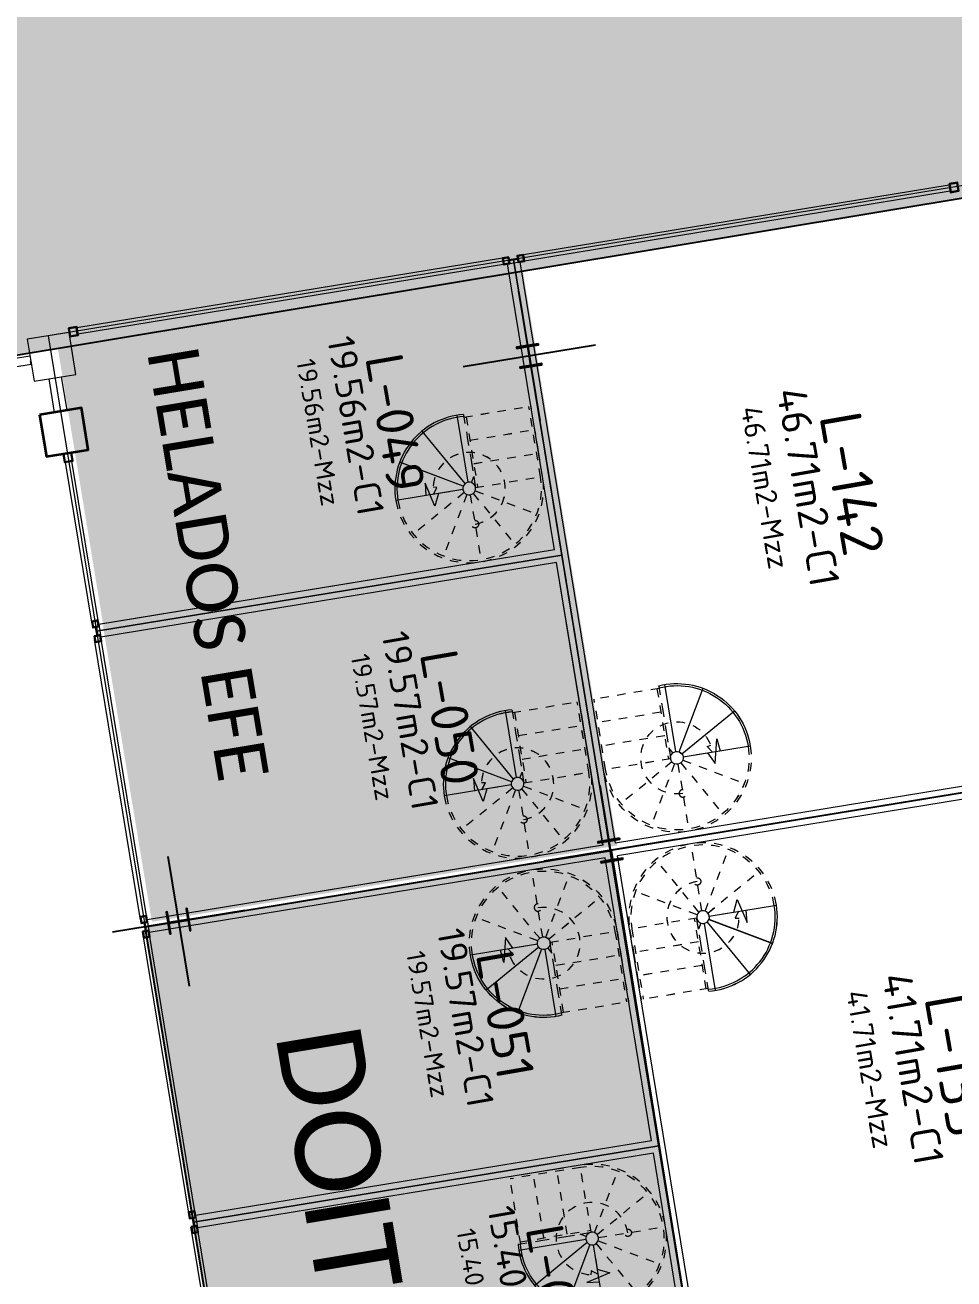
# Model space of a CAD drawing. Header units: metres. Extents: x 2 to 659295185, y -28 to 1124222152.
# Drawn here: x 655507.15 to 655518.08, y 1126650.27 to 1126665.03 of the extents above; entities that cross this region are included whole.
import ezdxf
from ezdxf.enums import TextEntityAlignment as Align

# ---------------------------------------------------------------- set-up
doc = ezdxf.new("R2010")
doc.units = ezdxf.units.M
doc.header["$MEASUREMENT"] = 0
for name, pattern in [('ACAD_ISO03W100', [30, 12, -18]), ('CCSM_C1_CUERPO HP$0$CONTINUA', [0]), ('CONTINUA', [0]), ('DASHDOT', [1, 0.5, -0.25, 0, -0.25])]:
    doc.linetypes.add(name, pattern=pattern)
doc.layers.get('0').update_dxf_attribs({"linetype": 'CONTINUOUS'})
for name, color, linetype, lineweight in [('CCSM_C1_CUERPO A$0$A-FRENTE DE LOCAL', 130, 'CONTINUOUS', 0), ('CCSM_XREF ESTRUCTURA15$0$E-CA-COLUMNA', 2, 'CONTINUOUS', 35), ('CCSM_XREF ESTRUCTURA15$0$E-CH-COLUMNA', 2, 'CONTINUOUS', 35), ('LOCALES ASIGNADOS', 41, 'DASHDOT', 0), ('NOMBRES LOCATARIOS', 7, 'CONTINUA', 0), ('XREF ESCALERAS', 252, 'CONTINUOUS', 0)]:
    doc.layers.add(name, color=color, linetype=linetype, lineweight=lineweight)
for name, color, linetype in [('CCSM_C1_CUERPO BJ$0$A-AREAS COMERCIALES', 151, 'CONTINUOUS'), ('CCSM_C1_CUERPO HP$0$A-FRENTE DE LOCAL', 4, 'CONTINUOUS'), ('CCSM_C1_CUERPO HP$0$A-MARCOS LOCALES', 4, 'CONTINUOUS'), ('CCSM_C1_CUERPO HP$0$A-PARED', 2, 'CCSM_C1_CUERPO HP$0$CONTINUA'), ('CCSM_C1_CUERPO HP$0$ID_AREA EXACTA', 7, 'CONTINUOUS'), ('CCSM_C1_CUERPO HP$0$ID_Nº LOCAL', 7, 'CONTINUOUS'), ('CCSM_C1_CUERPO HP$0$ID_RUBRO', 7, 'CONTINUOUS'), ('CCSM_C1_CUERPO HP$0$ID_USO', 7, 'CONTINUOUS'), ('E_COTAS EJES J', 8, 'CONTINUOUS')]:
    doc.layers.add(name, color=color, linetype=linetype)
doc.layers.add('CCSM_C1_CUERPO HP$0$A-AREAS COMERCIALES', color=151, linetype='CONTINUOUS', plot=False)
doc.styles.add('CCSM_C1_CUERPO HP$0$ROMANS', font='romans__.ttf')
doc.styles.get("Standard").update_dxf_attribs({"font": 'tahoma.ttf'})

# ---------------------------------------------------------------- blocks, each defined once
blk = doc.blocks.new('CCSM_C1_CUERPO HP$0$IDENT LOCAL')
at = {"layer": 'CCSM_C1_CUERPO HP$0$ID_AREA EXACTA', "style": 'CCSM_C1_CUERPO HP$0$ROMANS'}
blk.add_attdef('AREA-EXACTA', text='', height=0.5, dxfattribs=at).set_placement((0, 1.245294971158728), align=Align.BOTTOM_CENTER)
at = {"layer": 'CCSM_C1_CUERPO HP$0$ID_Nº LOCAL', "style": 'CCSM_C1_CUERPO HP$0$ROMANS'}
blk.add_attdef('NºLOCAL', text='', height=0.7, dxfattribs=at).set_placement((0, 2.050000000046566), align=Align.BOTTOM_CENTER)
at = {"layer": 'CCSM_C1_CUERPO HP$0$ID_RUBRO', "style": 'CCSM_C1_CUERPO HP$0$ROMANS'}
blk.add_attdef('RUBRO', text='', height=0.35, dxfattribs=at).set_placement((0, 0.3952949710655957), align=Align.BOTTOM_CENTER)
at = {"layer": 'CCSM_C1_CUERPO HP$0$ID_USO', "style": 'CCSM_C1_CUERPO HP$0$ROMANS'}
blk.add_attdef('USO', text='', height=0.35, dxfattribs=at).set_placement((0, -0.4547050287947059), align=Align.BOTTOM_CENTER)
blk = doc.blocks.new('CCSM_XREF ESTRUCTURA15$0$CCSM_COLUMNA REC')
at = {"layer": 'CCSM_XREF ESTRUCTURA15$0$E-CA-COLUMNA'}
blk.add_lwpolyline([(-0.25, -0.25), (0.25, -0.25), (0.25, 0.25), (-0.25, 0.25)], close=True, dxfattribs=at)
blk = doc.blocks.new('TUBO3X3')
at = {"layer": 'CCSM_C1_CUERPO HP$0$A-MARCOS LOCALES'}
for points in [[(-0.05000000377185643, 0.0124999568797648), (0.02499999606516212, 0.01249995676334947), (0.02499999606516212, 0.08749995694961399), (-0.05000000377185643, 0.08749995694961399)], [(-0.04500000376719981, 0.01749995700083673), (0.01999999629333615, 0.01749995676800609), (0.01999999606050551, 0.08249995682854205), (-0.04500000388361514, 0.0824999570613727)]]:
    blk.add_lwpolyline(points, close=True, dxfattribs=at)
blk = doc.blocks.new('SEPARADOR MINILOCAL')
at = {"layer": 'CCSM_C1_CUERPO HP$0$A-MARCOS LOCALES'}
for p, q in [((0.5377418127609417, -0.04289230878930539), (0.6377418127376586, -0.04289230878930539)), ((0.5377418127609417, -0.04789230891037732), (0.6377418127376586, -0.047892308793962))]:
    blk.add_line(p, q, dxfattribs=at)
for p in [(0.5127418166957796, -0.09539226582273841), (0.687741816509515, -0.09539226582273841)]:
    blk.add_blockref('TUBO3X3', p, dxfattribs=at)
blk = doc.blocks.new('4X4')
at = {"layer": 'CCSM_C1_CUERPO HP$0$A-MARCOS LOCALES'}
for points in [[(72.89999836229254, -0.2149197566322982), (72.99999836203642, -0.2149197566322982), (72.99999836250208, -0.1149197564227507), (72.8999983627582, -0.1149197566555813)], [(72.90499836206436, -0.2099197565112263), (72.99499836191535, -0.2099197569768876), (72.99499836249743, -0.1199197568930686), (72.90499836241361, -0.1199197564274073)]]:
    blk.add_lwpolyline(points, close=True, dxfattribs=at)
blk = doc.blocks.new('ESCA')
at = {"linetype": 'ACAD_ISO03W100', "ltscale": 0.002}
for p, q in [((0.4750000000846444, 0.9749999996963776), (0.4749999992369702, 1.774999999696378)), ((0.4375000001133821, 0.9649519050919451), (0.03749999937927173, 1.65777222769566)), ((0.5125000000038886, 0.9649519048978145), (0.9124999992697812, 1.657772228349201)), ((0.4100480947985687, 0.9374999999192455), (-0.2827722286528191, 1.337499999185138)), ((0.5399519051765891, 0.9374999995829999), (1.232772227780303, 1.337500000317108)), ((-0.3999999999999957, 0.8999999991523248), (-0.4000000000000015, 0.5999999999999992)), ((0.4000000000000015, 0.8999999999999989), (-0.3999999999999957, 0.8999999991523248)), ((-0.3750000000000016, 0.8999999991788146), (-0.3750000000000016, 0.0599999992044498)), ((0.3750000000000015, 0.05999999997350902), (0.375000000000001, 0.8999999999735091)), ((0.4000000000000015, 0.8566987298898263), (0.4000000000000015, 0.8999999999999989)), ((0.4000000000000015, 0.7700961896571596), (0.4000000000000015, 0.8566987298898263)), ((0.4000000000000015, 0.5999999999999992), (0.4000000000000015, 0.7700961896571596)), ((-0.4000000000000015, 0.5999999999999992), (-0.4000000000000015, 0.2999999999999996)), ((0.3750000000000012, 0.6199999999735091), (-0.3750000000000016, 0.6199999991788145)), ((0.4000000000000015, 0.2999999999999996), (0.4000000000000015, 0.5999999999999992)), ((-0.4000000000000015, 0.2999999999999996), (-0.4000000000000015, 0.05999999917881448)), ((0.3750000002966871, 0.339999999973509), (-0.3749999997033156, 0.3399999991788145)), ((0.4000000000000015, 0.03487393724905097), (0.4000000000000015, 0.2999999999999996)), ((0.4000000000000015, 0.05999999999914432), (-0.4000000000000015, 0.05999999917881449))]:
    blk.add_line(p, q, dxfattribs=at)
for p, q in [((0.4025555630748356, 0.9194114283477356), (0.4000000000000015, 0.8999999999999989)), ((0.4000000000000015, 0.8999999999999989), (0.4025555629743514, 0.8805885716390338)), ((0.4100480947985687, 0.9374999999192455), (0.4025555630748356, 0.9194114283477356)), ((0.4219669915162129, 0.9530330084547092), (0.4100480947985687, 0.9374999999192455)), ((0.4375000001133821, 0.9649519050919451), (0.4219669915162129, 0.9530330084547092)), ((0.4555885717236765, 0.9724444367220335), (0.4375000001133821, 0.9649519050919451)), ((0.4750000000846444, 0.9749999996963776), (0.4555885717236765, 0.9724444367220335)), ((0.4944114284323811, 0.9724444366215435), (0.4750000000846444, 0.9749999996963776)), ((0.5125000000038886, 0.9649519048978145), (0.4944114284323811, 0.9724444366215435)), ((0.5280330085393546, 0.9530330081801662), (0.5125000000038886, 0.9649519048978145)), ((0.5399519051765891, 0.9374999995829999), (0.5280330085393546, 0.9530330081801662)), ((0.5474444368066762, 0.9194114279727026), (0.5399519051765891, 0.9374999995829999)), ((0.549999999781026, 0.8999999996117376), (0.5474444368066762, 0.9194114279727026)), ((0.5474444367061919, 0.8805885712640009), (0.549999999781026, 0.8999999996117376)), ((0.549999999781026, 0.8999999996117376), (1.349999999781023, 0.9000000004594118)), ((0.4100480946044384, 0.8625000000287366), (0.4000000000000015, 0.8566987298898263)), ((0.4374999997771388, 0.835048094713922), (0.4000000000000015, 0.7700961896571596)), ((0.4025555629743514, 0.8805885716390338), (0.4100480946044384, 0.8625000000287366)), ((0.4100480946044384, 0.8625000000287366), (0.4219669912416729, 0.8469669914315703)), ((0.4219669912416729, 0.8469669914315703), (0.4374999997771388, 0.835048094713922)), ((0.4374999997771388, 0.835048094713922), (0.4555885713486464, 0.8275555629901931)), ((0.4555885713486464, 0.8275555629901931), (0.4749999996963831, 0.8249999999153589)), ((0.4749999996963831, 0.8249999999153589), (0.4944114280573511, 0.8275555628897029)), ((0.4749999996963831, 0.8249999999153589), (0.4750000005440514, 0.02499999991535884)), ((0.4944114280573511, 0.8275555628897029), (0.5124999996676454, 0.8350480945197915)), ((0.5124999996676454, 0.8350480945197915), (0.5280330082648146, 0.8469669911570274)), ((0.5124999996676454, 0.8350480945197915), (0.9125000004017498, 0.142227771916078)), ((0.5280330082648146, 0.8469669911570274), (0.5399519049824585, 0.8624999996924905)), ((0.5399519049824585, 0.8624999996924905), (0.5474444367061919, 0.8805885712640009)), ((0.5399519049824585, 0.8624999996924905), (1.232772228433847, 0.4625000004265979)), ((0.4000000000000014, 0.02822021122275786), (0.4000000000000015, 0.03487393724905097))]:
    blk.add_line(p, q)
for points in [[(0.7102886753462171, 0.8999999997815783), (0.841376142372639, 0.8999999999204776), (0.9069954388711101, 1.038614778979287), (0.9763055322094691, 0.7535068912436925), (0.9906502923789883, 0.9000000000786474)], [(0.8999999997810231, 0.8999999995322682), (0.8477303701737986, 0.8256056876217084), (0.8917793890966319, 0.8168138189767833)]]:
    blk.add_lwpolyline(points)
blk.add_circle((0.4750000001641138, 1.324999999149177), 0.04327246270078325, dxfattribs=at)
for radius, start, end in [(0.8749999996169093, 6.071019239872918e-08, 179.9999997527144), (0.8499999996169093, 6.071019239872918e-08, 179.9999997527144), (0.4249999996169093, 90.00000006071016, 6.071019239872918e-08)]:
    blk.add_arc((0.4750000001641138, 0.8999999995322682), radius, start, end, dxfattribs=at)
for radius, start in [(0.8749999996169093, 265.0828996515272), (0.8499999996169093, 264.9379070223223)]:
    blk.add_arc((0.4750000001641138, 0.8999999995322682), radius, start, 6.07101733154011e-08)

msp = doc.modelspace()

# ---------------------------------------------------------------- hatches: boundary and pattern name
at = {"layer": 'LOCALES ASIGNADOS'}
for points in [[(655552.0474592017, 1126766.203553163), (655481.9173052934, 1126797.989548985), (655477.5130778588, 1126790.909853521), (655473.5314700669, 1126784.282344806), (655468.8767285952, 1126776.143702211), (655463.538757378, 1126766.347469214), (655461.391686287, 1126762.272652215), (655460.3725926087, 1126760.259898424), (655457.5102053399, 1126754.590622117), (655453.797463336, 1126746.894104262), (655450.9416728144, 1126740.68359935), (655446.1354789095, 1126729.744164055), (655441.9097550188, 1126719.369860152), (655440.9384628137, 1126716.792444736), (655462.8637911762, 1126708.345540313), (655463.9885449071, 1126701.284239388), (655471.5360042029, 1126655.237242105), (655553.5835463831, 1126668.888324824), (655553.007773939, 1126672.404633469), (655567.0451272536, 1126674.703157871)], [(655513.5442648667, 1126658.84873547), (655512.9740962508, 1126662.327328422), (655507.4972791981, 1126661.429636172), (655508.0673356247, 1126657.951174601)], [(655514.1144255146, 1126655.370162604), (655513.5442630938, 1126658.848746287), (655508.0625204528, 1126657.950179898), (655508.6376222537, 1126654.472407464)], [(655508.5564565279, 1126654.41462882), (655514.0415648138, 1126655.313746127), (655515.0521512978, 1126649.096160966), (655509.5752909204, 1126648.198526411)]]:
    msp.add_hatch(color=256, dxfattribs=at).paths.add_polyline_path(points)

# ---------------------------------------------------------------- linework, layer by layer
msp.add_line((655507.2186822053, 1126661.03055137), (655507.2110574216, 1126661.077069397))
msp.add_line((655507.2186822053, 1126661.03055137), (655507.2110574216, 1126661.077069397))
for points in [[(655471.6125688936, 1126655.2499813), (655553.5834136882, 1126668.888303096), (655553.0076412443, 1126672.404611741), (655567.0449945588, 1126674.703136143), (655552.0473265069, 1126766.203531435), (655481.9171725987, 1126797.989527257), (655477.5129451628, 1126790.90983179), (655473.531337373, 1126784.28232308), (655468.8765958993, 1126776.143680481), (655463.5386246815, 1126766.347447483), (655461.3915535909, 1126762.272630485), (655460.3724598859, 1126760.259876639), (655457.5100726478, 1126754.590600393), (655453.79733064, 1126746.894082532), (655450.9415401188, 1126740.683577621), (655446.135346216, 1126729.744142331), (655441.909622325, 1126719.369838427), (655434.3243924244, 1126698.795403434), (655428.6842104782, 1126681.138906592), (655469.2362739376, 1126669.808393676), (655471.5358715082, 1126655.237220377), (655471.6125969386, 1126655.249810389)], [(655508.5564565279, 1126654.41462882), (655514.0415648138, 1126655.313746127), (655515.0521512978, 1126649.096160966), (655509.5752909204, 1126648.198526411), (655508.5564565279, 1126654.41462882)]]:
    msp.add_lwpolyline(points)
at = {"layer": 'CCSM_C1_CUERPO A$0$A-FRENTE DE LOCAL', "lineweight": 5}
for points in [[(655507.2017527223, 1126661.133836423), (655489.9815961143, 1126658.311306816)], [(655507.217927891, 1126661.035153366), (655489.9980083947, 1126658.212662825)]]:
    msp.add_lwpolyline(points, dxfattribs=at)
at = {"layer": 'CCSM_C1_CUERPO BJ$0$A-AREAS COMERCIALES'}
msp.add_lwpolyline([(655520.5710964012, 1126656.383922239), (655514.0332418556, 1126655.312274945), (655515.0521115928, 1126649.096154458), (655521.5828111834, 1126650.166590265), (655520.5710974123, 1126656.383922405)], close=True, dxfattribs=at)
at = {"layer": 'CCSM_C1_CUERPO HP$0$A-AREAS COMERCIALES', "lineweight": 5}
for points in [[(655514.0332247649, 1126655.312379211), (655520.6450862702, 1126656.396049019), (655520.5710979312, 1126656.383919237), (655519.4298967212, 1126663.344933643), (655512.8929411776, 1126662.269484774)], [(655513.4631097935, 1126658.790891823), (655512.8929411776, 1126662.269484774), (655507.4161241249, 1126661.371792524), (655507.9861805515, 1126657.893330954)], [(655514.0332704413, 1126655.312318957), (655513.4631080206, 1126658.790902639), (655507.9861800508, 1126657.893334009), (655508.5564671805, 1126654.414563817)], [(655514.6034373277, 1126651.833737661), (655514.0332704413, 1126655.312318957), (655508.5564794146, 1126654.414489189), (655509.1266334545, 1126650.935981521)]]:
    msp.add_lwpolyline(points, close=True, dxfattribs=at)
msp.add_lwpolyline([(655510.5868074493, 1126648.364256922), (655515.0521512978, 1126649.096160966), (655514.6034406442, 1126651.833738204), (655509.1266334545, 1126650.935981521), (655509.5753013325, 1126648.198462883), (655510.5868072242, 1126648.364257327), (655510.5868074493, 1126648.364256922)], dxfattribs=at)
at = {"layer": 'CCSM_C1_CUERPO HP$0$A-FRENTE DE LOCAL', "lineweight": 5}
for p, q in [((655518.0228161911, 1126663.148193661), (655513.0103023477, 1126662.326591522)), ((655518.0349475006, 1126663.074181734), (655513.0224335525, 1126662.252580235)), ((655512.7635943017, 1126662.28615466), (655507.7554346027, 1126661.465265783)), ((655512.7757256825, 1126662.212142298), (655507.7675659849, 1126661.391253413)), ((655507.9346880533, 1126657.975951999), (655507.6217010196, 1126659.885474014)), ((655507.9347202121, 1126657.975807372), (655507.6217284587, 1126659.885328614)), ((655508.0111266889, 1126657.97328073), (655507.6957134049, 1126659.89760521)), ((655508.0111588545, 1126657.973136293), (655507.695740814, 1126659.897459993)), ((655508.5048145616, 1126654.497364009), (655507.9637604861, 1126657.798315304)), ((655508.5048553185, 1126654.497220791), (655507.963793084, 1126657.798170749)), ((655508.5812311397, 1126654.494827429), (655508.0353243081, 1126657.825385214)), ((655508.5812719029, 1126654.494684401), (655508.0353568391, 1126657.825240836)), ((655509.0750211241, 1126651.018788385), (655508.5339669281, 1126654.319740415)), ((655509.0750704791, 1126651.018646576), (655508.534008124, 1126654.31959727)), ((655509.1514597799, 1126651.016117109), (655508.6055530795, 1126654.346674092)), ((655509.1515091414, 1126651.015975489), (655508.6055942088, 1126654.346531124)), ((655509.4495099863, 1126648.734280612), (655509.1041740467, 1126650.841164882)), ((655509.5235226186, 1126648.746411849), (655509.1757601985, 1126650.868098558))]:
    msp.add_line(p, q, dxfattribs=at)
at = {"layer": 'CCSM_C1_CUERPO HP$0$A-PARED', "lineweight": 5}
for p, q in [((655513.3769644286, 1126658.852783815), (655512.8249936224, 1126662.220353895)), ((655513.3769944201, 1126658.85265264), (655512.8250152904, 1126662.220221355)), ((655514.0951558868, 1126655.398463259), (655512.9730184006, 1126662.244616315)), ((655514.0951944165, 1126655.398333859), (655512.9730400086, 1126662.244484141)), ((655513.3769644288, 1126658.852783816), (655508.0110842427, 1126657.973273762)), ((655513.3769944203, 1126658.852652641), (655508.0111164082, 1126657.973129324)), ((655513.4012268361, 1126658.704759035), (655508.0353667557, 1126657.82539217)), ((655513.4012571935, 1126658.70462792), (655508.0353992868, 1126657.825247792)), ((655513.9471311098, 1126655.374200831), (655513.4012268363, 1126658.704759035)), ((655513.9471696995, 1126655.374071066), (655513.4012571938, 1126658.70462792)), ((655520.4849542236, 1126656.445801101), (655514.095155887, 1126655.398463259)), ((655520.4849901646, 1126656.445687494), (655514.0951944166, 1126655.398333859)), ((655520.5092163482, 1126656.297778092), (655514.1194182944, 1126655.250438479)), ((655520.509252655, 1126656.297664546), (655514.1194571899, 1126655.250309139)), ((655513.9471311099, 1126655.374200831), (655508.5812540255, 1126654.494687805)), ((655513.9471696995, 1126655.374071066), (655508.581294789, 1126654.494544776)), ((655513.9713935173, 1126655.226176051), (655508.6055530795, 1126654.346674092)), ((655513.9714324729, 1126655.226046345), (655508.6055942088, 1126654.346531124)), ((655514.5172975269, 1126651.895619458), (655513.9713935173, 1126655.226176051)), ((655514.5173447145, 1126651.895491101), (655513.9714324729, 1126655.226046345)), ((655515.1199714015, 1126649.145277594), (655514.1194182944, 1126655.250438479)), ((655514.5172975267, 1126651.895619458), (655509.151497804, 1126651.01612334)), ((655514.5173447143, 1126651.895491102), (655509.1515471655, 1126651.015981721)), ((655514.5415599344, 1126651.747594678), (655509.1757601216, 1126650.868099028)), ((655514.5416074877, 1126651.747466382), (655509.1758098488, 1126650.867957469)), ((655514.9720730342, 1126649.121035919), (655514.5415599344, 1126651.747594678))]:
    msp.add_line(p, q, dxfattribs=at)
at = {"layer": 'CCSM_C1_CUERPO HP$0$A-PARED', "lineweight": 5, "ltscale": 0.5}
for p, q in [((655512.8250152883, 1126662.220221355), (655512.9730400065, 1126662.244484141)), ((655507.422948843, 1126660.8662394), (655507.4876485965, 1126660.47150665)), ((655507.422973858, 1126660.866093509), (655507.4876745872, 1126660.471360919)), ((655507.5709736232, 1126660.890501808), (655507.6356733767, 1126660.495769058)), ((655507.5709985781, 1126660.890356282), (655507.6356993073, 1126660.495623692)), ((655508.0111043612, 1126657.973416952), (655508.0353667557, 1126657.82539217)), ((655508.0111365262, 1126657.973272514), (655508.0353992868, 1126657.825247792)), ((655508.5812681047, 1126654.494836637), (655508.6055304992, 1126654.346811855)), ((655508.5813088678, 1126654.494693608), (655508.6055716283, 1126654.346668886)), ((655509.1514978035, 1126651.016123343), (655509.175760198, 1126650.868098561)), ((655509.151547165, 1126651.015981724), (655509.1758099253, 1126650.867957002))]:
    msp.add_line(p, q, dxfattribs=at)
at = {"layer": 'CCSM_XREF ESTRUCTURA15$0$E-CA-COLUMNA', "lineweight": 5}
msp.add_lwpolyline([(655507.1694021373, 1126661.331204062), (655507.2502780483, 1126660.837788327), (655507.7436937827, 1126660.918664239), (655507.6628178718, 1126661.412079973)], close=True, dxfattribs=at)
at = {"layer": 'E_COTAS EJES J'}
for p, q in [((655512.9537696952, 1126661.898090389), (655513.2040481055, 1126660.371155516)), ((655512.953769768, 1126661.898090401), (655513.2040481783, 1126660.371155529)), ((655512.9537922324, 1126661.89795818), (655513.2040744169, 1126660.371023926)), ((655512.9537921597, 1126661.897958168), (655513.2040743441, 1126660.371023914)), ((655513.857376001, 1126661.262220739), (655512.3004419453, 1126661.007025192)), ((655513.8573759282, 1126661.262220727), (655512.3004418726, 1126661.007025179)), ((655513.8573999644, 1126661.262090739), (655512.3004665395, 1126661.006891343)), ((655513.8574000371, 1126661.262090751), (655512.3004666123, 1126661.006891356)), ((655513.9080853364, 1126656.075846518), (655514.158363747, 1126654.548911645)), ((655513.9080854092, 1126656.07584653), (655514.1583638197, 1126654.548911657)), ((655513.9081221917, 1126656.075716655), (655514.1584043765, 1126654.548782401)), ((655513.9081222645, 1126656.075716668), (655514.158404449, 1126654.548782413)), ((655514.8116915694, 1126655.439976855), (655513.2547575138, 1126655.184781308)), ((655514.8116916422, 1126655.439976867), (655513.2547575865, 1126655.18478132)), ((655514.8117300691, 1126655.439849238), (655513.2547966443, 1126655.184649843)), ((655514.8117299963, 1126655.439849226), (655513.2547965716, 1126655.18464983)), ((655508.8259485813, 1126655.242779883), (655509.0762269918, 1126653.71584501)), ((655508.8259486541, 1126655.242779895), (655509.0762270646, 1126653.715845022)), ((655508.8259874958, 1126655.242637459), (655509.0762696804, 1126653.715703205)), ((655508.8259875684, 1126655.242637471), (655509.0762697532, 1126653.715703217)), ((655509.7295548868, 1126654.606910232), (655508.1726208314, 1126654.351714684)), ((655509.729554814, 1126654.60691022), (655508.1726207586, 1126654.351714672)), ((655509.7295953728, 1126654.606770041), (655508.1726619483, 1126654.351570646)), ((655509.7295953002, 1126654.60677003), (655508.1726618756, 1126654.351570634))]:
    msp.add_line(p, q, dxfattribs=at)
for points in [[(655513.187045894, 1126661.279015449), (655512.9304581363, 1126661.23703077), (655512.9326381112, 1126661.223707939), (655513.0570697248, 1126661.245081608), (655513.0934026298, 1126661.023034463), (655512.9686480566, 1126661.003634547), (655512.9708280308, 1126660.990311718), (655513.2274157883, 1126661.032296401), (655513.2252358143, 1126661.045619228), (655513.1008042, 1126661.02424556), (655513.0644617019, 1126661.246351331), (655513.1892258677, 1126661.265692621)], [(655513.1870458212, 1126661.279015437), (655512.9304580635, 1126661.237030758), (655512.9326380384, 1126661.223707927), (655513.057069652, 1126661.245081596), (655513.0934025571, 1126661.023034451), (655512.9686479839, 1126661.003634535), (655512.9708279581, 1126660.990311706), (655513.2274157156, 1126661.032296389), (655513.2252357416, 1126661.045619216), (655513.1008041273, 1126661.024245548), (655513.0644616291, 1126661.246351319), (655513.189225795, 1126661.265692609)], [(655513.1870698887, 1126661.278883805), (655512.9304822348, 1126661.236898491), (655512.9326622426, 1126661.223575666), (655513.0570938034, 1126661.244949642), (655513.0934272573, 1126661.022902587), (655512.968672732, 1126661.003502362), (655512.9708527391, 1126660.990179539), (655513.2274403928, 1126661.032164857), (655513.2252603859, 1126661.045487678), (655513.1008288243, 1126661.024113702), (655513.0644857773, 1126661.246219383), (655513.1892498954, 1126661.265560982)], [(655513.1870698159, 1126661.278883793), (655512.9304821619, 1126661.236898479), (655512.9326621699, 1126661.223575654), (655513.0570937305, 1126661.24494963), (655513.0934271845, 1126661.022902575), (655512.9686726591, 1126661.00350235), (655512.9708526664, 1126660.990179527), (655513.2274403201, 1126661.032164844), (655513.2252603131, 1126661.045487666), (655513.1008287517, 1126661.02411369), (655513.0644857045, 1126661.246219371), (655513.1892498226, 1126661.265560969)], [(655514.1412997094, 1126655.456696352), (655513.8847234277, 1126655.414641489), (655513.8867452946, 1126655.402306091), (655514.0113909955, 1126655.422773567), (655514.0477239005, 1126655.200726422), (655513.9231389053, 1126655.18026892), (655513.9251493013, 1126655.168003677), (655514.1817370588, 1126655.209988361), (655514.1797188341, 1126655.222324356), (655514.0551254703, 1126655.201937519), (655514.0187829724, 1126655.42404329), (655514.143321581, 1126655.44436093)], [(655514.1412997822, 1126655.456696364), (655513.8847235005, 1126655.414641501), (655513.8867453673, 1126655.402306103), (655514.0113910682, 1126655.422773579), (655514.0477239733, 1126655.200726434), (655513.9231389781, 1126655.180268932), (655513.9251493741, 1126655.168003689), (655514.1817371316, 1126655.209988373), (655514.1797189069, 1126655.222324368), (655514.055125543, 1126655.201937531), (655514.0187830451, 1126655.424043302), (655514.1433216537, 1126655.444360942)], [(655514.1413380952, 1126655.456567066), (655513.8847619174, 1126655.414511569), (655513.8867838146, 1126655.402176176), (655514.011429465, 1126655.42264396), (655514.047762919, 1126655.200596905), (655513.9231779742, 1126655.180139095), (655513.9251884005, 1126655.167873857), (655514.1817760542, 1126655.209859175), (655514.1797577991, 1126655.222195165), (655514.0551644856, 1126655.20180802), (655514.0188214387, 1126655.423913701), (655514.1433599972, 1126655.444231649)], [(655514.1413381678, 1126655.456567078), (655513.88476199, 1126655.414511581), (655513.8867838875, 1126655.402176188), (655514.0114295378, 1126655.422643972), (655514.0477629916, 1126655.200596917), (655513.9231780469, 1126655.180139107), (655513.9251884733, 1126655.167873869), (655514.181776127, 1126655.209859187), (655514.1797578718, 1126655.222195177), (655514.0551645583, 1126655.201808032), (655514.0188215115, 1126655.423913714), (655514.14336007, 1126655.444231661)], [(655509.0955400687, 1126654.371254605), (655509.0534852328, 1126654.627830873), (655509.0411497987, 1126654.625809), (655509.0615706894, 1126654.501221491), (655508.8395334875, 1126654.464827874), (655508.8191126251, 1126654.58941541), (655508.8067772285, 1126654.587393521), (655508.8488320679, 1126654.330817253), (655508.8621542981, 1126654.333000869), (655508.8407466077, 1126654.457426635), (655509.0628424332, 1126654.493829861), (655509.0822178362, 1126654.369070988)], [(655509.0955399959, 1126654.371254593), (655509.05348516, 1126654.627830861), (655509.0411497259, 1126654.625808988), (655509.0615706167, 1126654.501221479), (655508.8395334147, 1126654.464827862), (655508.8191125523, 1126654.589415398), (655508.8067771557, 1126654.587393509), (655508.8488319952, 1126654.330817241), (655508.8621542254, 1126654.333000857), (655508.840746535, 1126654.457426623), (655509.0628423605, 1126654.493829849), (655509.0822177634, 1126654.369070976)], [(655509.0955810645, 1126654.371112835), (655509.0535255944, 1126654.627689), (655509.0411901652, 1126654.625667096), (655509.061611364, 1126654.501079637), (655508.839574252, 1126654.464685471), (655508.8191530817, 1126654.589272957), (655508.80681769, 1126654.587251037), (655508.8488731637, 1126654.330674873), (655508.8621953885, 1126654.332858523), (655508.8407873906, 1126654.457284235), (655509.0628831261, 1126654.49368801), (655509.0822588374, 1126654.368929185)], [(655509.0955811372, 1126654.371112847), (655509.053525667, 1126654.627689012), (655509.0411902381, 1126654.625667108), (655509.0616114368, 1126654.501079649), (655508.8395743248, 1126654.464685483), (655508.8191531545, 1126654.589272969), (655508.8068177628, 1126654.587251049), (655508.8488732364, 1126654.330674886), (655508.8621954612, 1126654.332858535), (655508.8407874634, 1126654.457284248), (655509.0628831988, 1126654.493688023), (655509.08225891, 1126654.368929198)]]:
    msp.add_lwpolyline(points, close=True, dxfattribs=at)

# ---------------------------------------------------------------- block references
at = {"lineweight": 5}
ref = msp.add_blockref('CCSM_C1_CUERPO HP$0$IDENT LOCAL', (655510.2652257757, 1126660.133544752), dxfattribs=dict(at, xscale=0.6300000000688873, yscale=0.6300000000688873, zscale=0.6300000000688873, rotation=0.5630142739328764))
ref.add_attrib('NºLOCAL', 'L-049', dxfattribs={"layer": 'CCSM_C1_CUERPO HP$0$ID_Nº LOCAL', "height": 0.4410000000127308, "rotation": 279.8714654725142, "style": 'CCSM_C1_CUERPO HP$0$ROMANS'}).set_placement((655511.1558911605, 1126660.288533704), align=Align.BOTTOM_CENTER)
ref.add_attrib('RUBRO', '19.56m2-Mzz', dxfattribs={"layer": 'CCSM_C1_CUERPO HP$0$ID_RUBRO', "height": 0.2205000000063653, "rotation": 279.8714654725142, "style": 'CCSM_C1_CUERPO HP$0$ROMANS'}).set_placement((655510.419658781, 1126660.206090477), align=Align.BOTTOM_CENTER)
ref.add_attrib('AREA-EXACTA', '19.56m2-C1', dxfattribs={"layer": 'CCSM_C1_CUERPO HP$0$ID_AREA EXACTA', "height": 0.3150000000052388, "rotation": 279.8714654725142, "style": 'CCSM_C1_CUERPO HP$0$ROMANS'}).set_placement((655510.7889590624, 1126660.270354189), align=Align.BOTTOM_CENTER)
ref = msp.add_blockref('CCSM_C1_CUERPO HP$0$IDENT LOCAL', (655510.2652526017, 1126660.133405885), dxfattribs=dict(at, xscale=0.6300000001223656, yscale=0.6300000001223656, zscale=0.6300000001223656, rotation=0.5631558987338864))
ref.add_attrib('NºLOCAL', 'L-049', dxfattribs={"layer": 'CCSM_C1_CUERPO HP$0$ID_Nº LOCAL', "height": 0.4410000000127307, "rotation": 279.8716070876859, "style": 'CCSM_C1_CUERPO HP$0$ROMANS'}).set_placement((655511.1559176033, 1126660.288397039), align=Align.BOTTOM_CENTER)
ref.add_attrib('RUBRO', '19.56m2-Mzz', dxfattribs={"layer": 'CCSM_C1_CUERPO HP$0$ID_RUBRO', "height": 0.2205000000063653, "rotation": 279.8716070876859, "style": 'CCSM_C1_CUERPO HP$0$ROMANS'}).set_placement((655510.4196854277, 1126660.205951992), align=Align.BOTTOM_CENTER)
ref.add_attrib('AREA-EXACTA', '19.56m2-C1', dxfattribs={"layer": 'CCSM_C1_CUERPO HP$0$ID_AREA EXACTA', "height": 0.3150000000052387, "rotation": 279.8716070876859, "style": 'CCSM_C1_CUERPO HP$0$ROMANS'}).set_placement((655510.7889855502, 1126660.270216617), align=Align.BOTTOM_CENTER)
ref = msp.add_blockref('CCSM_C1_CUERPO HP$0$IDENT LOCAL', (655515.5034293607, 1126659.392614474), dxfattribs=dict(at, xscale=0.7000000000248039, yscale=0.7000000000248039, zscale=0.7000000000248039, rotation=0.5630142739744908))
ref.add_attrib('NºLOCAL', 'L-142', dxfattribs={"layer": 'CCSM_C1_CUERPO HP$0$ID_Nº LOCAL', "height": 0.4900000000141453, "rotation": 279.8714654722762, "style": 'CCSM_C1_CUERPO HP$0$ROMANS'}).set_placement((655516.493057566, 1126659.56482442), align=Align.BOTTOM_CENTER)
ref.add_attrib('RUBRO', '46.71m2-Mzz ', dxfattribs={"layer": 'CCSM_C1_CUERPO HP$0$ID_RUBRO', "height": 0.2450000000070726, "rotation": 279.8714654722762, "style": 'CCSM_C1_CUERPO HP$0$ROMANS'}).set_placement((655515.6750215888, 1126659.473220835), align=Align.BOTTOM_CENTER)
ref.add_attrib('AREA-EXACTA', '46.71m2-C1', dxfattribs={"layer": 'CCSM_C1_CUERPO HP$0$ID_AREA EXACTA', "height": 0.3500000000058208, "rotation": 279.8714654722762, "style": 'CCSM_C1_CUERPO HP$0$ROMANS'}).set_placement((655516.0853552348, 1126659.54462496), align=Align.BOTTOM_CENTER)
ref = msp.add_blockref('CCSM_C1_CUERPO HP$0$IDENT LOCAL', (655515.503458018, 1126659.392488555), dxfattribs=dict(at, xscale=0.7000000000322322, yscale=0.7000000000322322, zscale=0.7000000000322322, rotation=0.563155896699744))
ref.add_attrib('NºLOCAL', 'L-142', dxfattribs={"layer": 'CCSM_C1_CUERPO HP$0$ID_Nº LOCAL', "height": 0.4900000000141452, "rotation": 279.8716070876859, "style": 'CCSM_C1_CUERPO HP$0$ROMANS'}).set_placement((655516.4930857978, 1126659.564700947), align=Align.BOTTOM_CENTER)
ref.add_attrib('RUBRO', '46.71m2-Mzz ', dxfattribs={"layer": 'CCSM_C1_CUERPO HP$0$ID_RUBRO', "height": 0.2450000000070725, "rotation": 279.8716070876859, "style": 'CCSM_C1_CUERPO HP$0$ROMANS'}).set_placement((655515.6750500469, 1126659.47309534), align=Align.BOTTOM_CENTER)
ref.add_attrib('AREA-EXACTA', '46.71m2-C1', dxfattribs={"layer": 'CCSM_C1_CUERPO HP$0$ID_AREA EXACTA', "height": 0.3500000000058208, "rotation": 279.8716070876859, "style": 'CCSM_C1_CUERPO HP$0$ROMANS'}).set_placement((655516.0853835164, 1126659.544500479), align=Align.BOTTOM_CENTER)
ref = msp.add_blockref('CCSM_C1_CUERPO HP$0$IDENT LOCAL', (655510.9052314939, 1126656.662338696), dxfattribs=dict(at, xscale=0.6300000000688873, yscale=0.6300000000688873, zscale=0.6300000000688873, rotation=0.5630142739328764))
ref.add_attrib('NºLOCAL', 'L-050', dxfattribs={"layer": 'CCSM_C1_CUERPO HP$0$ID_Nº LOCAL', "height": 0.4410000000127308, "rotation": 279.8714654725142, "style": 'CCSM_C1_CUERPO HP$0$ROMANS'}).set_placement((655511.7958968786, 1126656.817327648), align=Align.BOTTOM_CENTER)
ref.add_attrib('RUBRO', '19.57m2-Mzz', dxfattribs={"layer": 'CCSM_C1_CUERPO HP$0$ID_RUBRO', "height": 0.2205000000063653, "rotation": 279.8714654725142, "style": 'CCSM_C1_CUERPO HP$0$ROMANS'}).set_placement((655511.0596644991, 1126656.734884422), align=Align.BOTTOM_CENTER)
ref.add_attrib('AREA-EXACTA', '19.57m2-C1', dxfattribs={"layer": 'CCSM_C1_CUERPO HP$0$ID_AREA EXACTA', "height": 0.3150000000052388, "rotation": 279.8714654725142, "style": 'CCSM_C1_CUERPO HP$0$ROMANS'}).set_placement((655511.4289647805, 1126656.799148134), align=Align.BOTTOM_CENTER)
ref = msp.add_blockref('CCSM_C1_CUERPO HP$0$IDENT LOCAL', (655510.9052668995, 1126656.662201412), dxfattribs=dict(at, xscale=0.6300000001223656, yscale=0.6300000001223656, zscale=0.6300000001223656, rotation=0.5631558987338864))
ref.add_attrib('NºLOCAL', 'L-050', dxfattribs={"layer": 'CCSM_C1_CUERPO HP$0$ID_Nº LOCAL', "height": 0.4410000000127307, "rotation": 279.8716070876859, "style": 'CCSM_C1_CUERPO HP$0$ROMANS'}).set_placement((655511.7959319011, 1126656.817192565), align=Align.BOTTOM_CENTER)
ref.add_attrib('RUBRO', '19.57m2-Mzz', dxfattribs={"layer": 'CCSM_C1_CUERPO HP$0$ID_RUBRO', "height": 0.2205000000063653, "rotation": 279.8716070876859, "style": 'CCSM_C1_CUERPO HP$0$ROMANS'}).set_placement((655511.0596997255, 1126656.734747519), align=Align.BOTTOM_CENTER)
ref.add_attrib('AREA-EXACTA', '19.57m2-C1', dxfattribs={"layer": 'CCSM_C1_CUERPO HP$0$ID_AREA EXACTA', "height": 0.3150000000052387, "rotation": 279.8716070876859, "style": 'CCSM_C1_CUERPO HP$0$ROMANS'}).set_placement((655511.428999848, 1126656.799012144), align=Align.BOTTOM_CENTER)
ref = msp.add_blockref('CCSM_C1_CUERPO HP$0$IDENT LOCAL', (655511.5574420266, 1126653.163762558), dxfattribs=dict(at, xscale=0.6300000000688873, yscale=0.6300000000688873, zscale=0.6300000000688873, rotation=0.5630142739328764))
ref.add_attrib('NºLOCAL', 'L-051', dxfattribs={"layer": 'CCSM_C1_CUERPO HP$0$ID_Nº LOCAL', "height": 0.4410000000127308, "rotation": 279.8714654725142, "style": 'CCSM_C1_CUERPO HP$0$ROMANS'}).set_placement((655512.4481074114, 1126653.31875151), align=Align.BOTTOM_CENTER)
ref.add_attrib('RUBRO', '19.57m2-Mzz', dxfattribs={"layer": 'CCSM_C1_CUERPO HP$0$ID_RUBRO', "height": 0.2205000000063653, "rotation": 279.8714654725142, "style": 'CCSM_C1_CUERPO HP$0$ROMANS'}).set_placement((655511.7118750319, 1126653.236308283), align=Align.BOTTOM_CENTER)
ref.add_attrib('AREA-EXACTA', '19.57m2-C1', dxfattribs={"layer": 'CCSM_C1_CUERPO HP$0$ID_AREA EXACTA', "height": 0.3150000000052388, "rotation": 279.8714654725142, "style": 'CCSM_C1_CUERPO HP$0$ROMANS'}).set_placement((655512.0811753133, 1126653.300571996), align=Align.BOTTOM_CENTER)
ref = msp.add_blockref('CCSM_C1_CUERPO HP$0$IDENT LOCAL', (655511.5574860797, 1126653.163626886), dxfattribs=dict(at, xscale=0.6300000001223656, yscale=0.6300000001223656, zscale=0.6300000001223656, rotation=0.5631558987338864))
ref.add_attrib('NºLOCAL', 'L-051', dxfattribs={"layer": 'CCSM_C1_CUERPO HP$0$ID_Nº LOCAL', "height": 0.4410000000127307, "rotation": 279.8716070876859, "style": 'CCSM_C1_CUERPO HP$0$ROMANS'}).set_placement((655512.4481510813, 1126653.318618039), align=Align.BOTTOM_CENTER)
ref.add_attrib('RUBRO', '19.57m2-Mzz', dxfattribs={"layer": 'CCSM_C1_CUERPO HP$0$ID_RUBRO', "height": 0.2205000000063653, "rotation": 279.8716070876859, "style": 'CCSM_C1_CUERPO HP$0$ROMANS'}).set_placement((655511.7119189057, 1126653.236172993), align=Align.BOTTOM_CENTER)
ref.add_attrib('AREA-EXACTA', '19.57m2-C1', dxfattribs={"layer": 'CCSM_C1_CUERPO HP$0$ID_AREA EXACTA', "height": 0.3150000000052387, "rotation": 279.8716070876859, "style": 'CCSM_C1_CUERPO HP$0$ROMANS'}).set_placement((655512.0812190282, 1126653.300437618), align=Align.BOTTOM_CENTER)
ref = msp.add_blockref('CCSM_C1_CUERPO HP$0$IDENT LOCAL', (655516.7380794495, 1126652.542963972), dxfattribs=dict(at, xscale=0.7000000000248039, yscale=0.7000000000248039, zscale=0.7000000000248039, rotation=0.5630142739744908))
ref.add_attrib('NºLOCAL', 'L-135', dxfattribs={"layer": 'CCSM_C1_CUERPO HP$0$ID_Nº LOCAL', "height": 0.4900000000141453, "rotation": 279.8714654722762, "style": 'CCSM_C1_CUERPO HP$0$ROMANS'}).set_placement((655517.7277076548, 1126652.715173919), align=Align.BOTTOM_CENTER)
ref.add_attrib('RUBRO', '41.71m2-Mzz ', dxfattribs={"layer": 'CCSM_C1_CUERPO HP$0$ID_RUBRO', "height": 0.2450000000070726, "rotation": 279.8714654722762, "style": 'CCSM_C1_CUERPO HP$0$ROMANS'}).set_placement((655516.9096716776, 1126652.623570333), align=Align.BOTTOM_CENTER)
ref.add_attrib('AREA-EXACTA', '41.71m2-C1', dxfattribs={"layer": 'CCSM_C1_CUERPO HP$0$ID_AREA EXACTA', "height": 0.3500000000058208, "rotation": 279.8714654722762, "style": 'CCSM_C1_CUERPO HP$0$ROMANS'}).set_placement((655517.3200053236, 1126652.694974458), align=Align.BOTTOM_CENTER)
ref = msp.add_blockref('CCSM_C1_CUERPO HP$0$IDENT LOCAL', (655512.1507476537, 1126649.896593859), dxfattribs=dict(at, xscale=0.6300000000688873, yscale=0.6300000000688873, zscale=0.6300000000688873, rotation=0.5630142739328764))
ref.add_attrib('NºLOCAL', 'L-052', dxfattribs={"layer": 'CCSM_C1_CUERPO HP$0$ID_Nº LOCAL', "height": 0.4410000000127308, "rotation": 279.8714654725142, "style": 'CCSM_C1_CUERPO HP$0$ROMANS'}).set_placement((655513.0414130385, 1126650.051582811), align=Align.BOTTOM_CENTER)
ref.add_attrib('RUBRO', '15.40m2-Mzz', dxfattribs={"layer": 'CCSM_C1_CUERPO HP$0$ID_RUBRO', "height": 0.2205000000063653, "rotation": 279.8714654725142, "style": 'CCSM_C1_CUERPO HP$0$ROMANS'}).set_placement((655512.3051806589, 1126649.969139584), align=Align.BOTTOM_CENTER)
ref.add_attrib('AREA-EXACTA', '15.40m2-C1', dxfattribs={"layer": 'CCSM_C1_CUERPO HP$0$ID_AREA EXACTA', "height": 0.3150000000052388, "rotation": 279.8714654725142, "style": 'CCSM_C1_CUERPO HP$0$ROMANS'}).set_placement((655512.6744809403, 1126650.033403296), align=Align.BOTTOM_CENTER)
at = {"layer": 'CCSM_C1_CUERPO HP$0$A-MARCOS LOCALES'}
for p, rotation in [((655513.4803583362, 1126662.319641151), 189.3085883556561), ((655507.9359474577, 1126658.480476474), 279.3084464878665), ((655507.9359783696, 1126658.48033185), 279.3085881045599), ((655508.5061869614, 1126655.001699875), 279.3084464878665), ((655508.5062264717, 1126655.001556661), 279.3085881045599), ((655509.0764270565, 1126651.522923154), 279.3084464878665), ((655509.0764751652, 1126651.522781349), 279.3085881045599)]:
    msp.add_blockref('SEPARADOR MINILOCAL', p, dxfattribs=dict(at, rotation=rotation))
at = {"layer": 'CCSM_C1_CUERPO HP$0$A-PARED'}
for p, rotation in [((655506.4411812512, 1126735.13531262), 279.3085881045599), ((655496.0751175764, 1126733.43620309), 279.3085881045599), ((655496.013757806, 1126731.95694125), 279.3084464878665), ((655496.0136071065, 1126731.956767158), 279.3085881045599)]:
    msp.add_blockref('4X4', p, dxfattribs=dict(at, rotation=rotation))
at = {"layer": 'CCSM_XREF ESTRUCTURA15$0$E-CH-COLUMNA', "lineweight": 5}
for p, rotation in [((655507.6020961374, 1126660.236930964), 279.308451246938), ((655507.6021227078, 1126660.236785515), 279.3085927561572)]:
    msp.add_blockref('CCSM_XREF ESTRUCTURA15$0$CCSM_COLUMNA REC', p, dxfattribs=dict(at, rotation=rotation))
at = {"layer": 'XREF ESCALERAS'}
for p, rotation in [((655512.6956082416, 1126660.539711325), 189.3084510100851), ((655512.6956340636, 1126660.539578466), 189.3085926267784), ((655513.2651915421, 1126657.061012246), 189.3084510100851), ((655513.2652259625, 1126657.060880794), 189.3085926267784), ((655514.8010746303, 1126653.563413511), 9.30845102432857), ((655514.8011176956, 1126653.563285856), 9.308592641021887), ((655512.8545270944, 1126651.065669211), 279.3084510100852)]:
    msp.add_blockref('ESCA', p, dxfattribs=dict(at, rotation=rotation))
at = {"layer": 'XREF ESCALERAS', "xscale": -1}
for p, rotation in [((655514.2026067759, 1126657.214661855), 189.3084510243286), ((655514.2026408165, 1126657.214532721), 189.3085926410219), ((655513.8636593955, 1126653.409763901), 9.308451010085106), ((655513.8637028405, 1126653.409633929), 9.308592626778438)]:
    msp.add_blockref('ESCA', p, dxfattribs=dict(at, rotation=rotation))

# ---------------------------------------------------------------- texts
at = {"layer": 'NOMBRES LOCATARIOS', "attachment_point": 1, "rotation": 279.47312915198523}
for s, insert, char_height in [('{\\fCalibri|b0|i0|c0|p34;\\C7;HELADOS EFE }', (655509.1719453622, 1126661.276553478, 420.665), 0.6), ('{\\fCalibri|b0|i0|c0|p34;\\C7;DOIT }', (655511.0752580644, 1126653.31108343, 420.665), 1)]:
    msp.add_mtext_dynamic_manual_height_columns(s, width=9.331279624777103, gutter_width=25, heights=[0], dxfattribs=dict(at, insert=insert, char_height=char_height))

doc.saveas('drawing.dxf')
